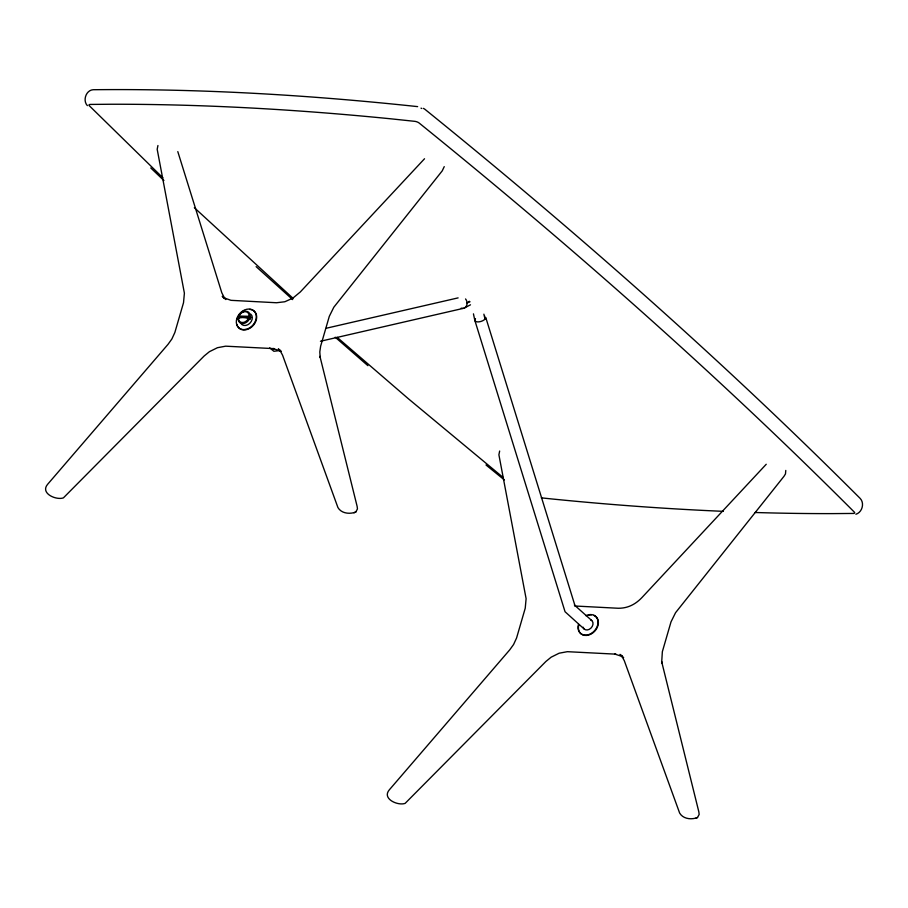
<?xml version="1.0" encoding="UTF-8"?>
<svg xmlns="http://www.w3.org/2000/svg" width="908" height="908" viewBox="0 0 908 908"><rect width="100%" height="100%" fill="white"/><g stroke="black" fill="none" stroke-linecap="round" stroke-linejoin="round"><path stroke-width="1.36" d="M250.778 317.312L250.154 316.098A6.833 5.266 -48.2 0 0 245.943 311.228A6.833 5.266 -48.2 0 0 239.076 315.519L239.564 316.722L250.778 317.312L250.188 319.366C247.396 317.471 240.098 316.733 238.146 318.708A6.833 5.266 -48.2 0 0 242.357 323.577A6.833 5.266 -48.2 0 0 249.235 319.287L249.462 318.719M444.239 166.629L442.253 170.829L333.826 307.222L329.298 316.359L320.637 346.186L319.798 351.929L320.206 357.411L357.139 506.414L357.446 508.923L355.8 512.01C349.852 514.405 341.419 513.599 337.924 507.549L282.592 355.221L280.005 350.443L280.742 351.441L278.336 348.888L281.026 351.294M238.577 317.857L238.588 319.593A6.061 4.676 -48.2 0 0 247.407 320.047L248.417 318.368M239.167 315.791L240.177 314.111A6.061 4.676 -48.2 0 1 248.996 314.565L249.008 316.302L238.838 316.075M239.133 317.743L239.564 316.722M157.935 145.518L157.186 149.298L184.392 293.171L183.518 302.716L174.847 332.532L171.862 339.013L168.003 344.37L47.602 484.339C39.918 493.305 56.137 500.478 63.401 497.879L204.164 355.981L209.442 351.668L217.443 347.707L225.649 346.175L274.216 348.649L273.115 348.559L280.538 351.021M499.65 451.026L498.901 454.806L526.107 598.667L525.233 608.212L516.561 638.04L513.576 644.51L509.717 649.867L389.316 789.846C381.632 798.813 397.852 805.975 405.116 803.387L545.878 661.489L551.156 657.176L559.158 653.204L567.364 651.683L615.919 654.157L614.83 654.066L622.252 656.529M623.648 657.608L620.05 654.384L622.457 656.949L621.719 655.951L624.307 660.718L679.638 813.057C683.134 819.107 691.567 819.913 697.514 817.506L699.16 814.419L698.854 811.922L661.716 661.853L662.352 651.694L671.012 621.866L675.541 612.73L783.967 476.337L785.477 473.931L785.783 470.435M424.524 158.752L300.321 291.956L292.739 298.244M766.239 464.26L642.035 597.464C635.736 604.104 628.12 608.349 618.223 608.258L574.968 606.011M469.357 301.252L467.064 303.011L470.015 301.762M293.114 298.017L284.84 301.751L276.509 302.75L230.995 300.332L224.004 297.869L225.082 298.494L222.233 296.326L225.831 299.549M464.828 307.767L470.492 304.816M353.984 512.816L355.8 512.01M695.698 818.324L697.514 817.506M855.892 514.246C862.157 512.418 864.745 503.304 860.251 498.503C722.598 360.714 576.308 231.733 424.91 109.289L423.48 108.37M326.131 328.276L458.12 297.881M280.481 350.465L273.875 351.283L269.687 347.855M320.433 341.26L463.693 308.277M417.635 106.622C309.912 95.113 201.553 88.553 93.183 89.722C85.999 90.119 82.492 100.561 87.372 105.634M541.35 497.856L552.155 498.991A1568.059 526.004 16.2 0 0 723.381 511.34M249.008 316.302L250.063 316.665M502.953 477.313L408.452 398.816L337.118 337.299M485.996 464.975L504.36 479.912M335.222 337.209L367.91 365.674M591.71 620.505L574.401 605.023L575.025 605.784L485.984 318.197M584.343 629.165L565.048 611.731L474.975 320.83M292.512 297.824L194.335 207.694M256.124 266.623L292.682 299.606M162.827 177.741L89.154 105.589A3.791 1.271 16.2 0 1 90.119 104.431L110.64 104.25A1568.059 526.004 16.2 0 1 391.484 118.88L414.956 121.354A3.814 1.283 16.2 0 1 418.781 122.762L419.11 123C570.44 245.398 716.673 374.312 854.258 512.044L854.473 512.282A3.791 1.271 16.2 0 1 853.52 513.44L832.999 513.61A1568.059 526.004 16.2 0 1 755.127 512.498M150.751 167.946L163.905 180.51M224.594 298.244L221.813 292.796L177.798 151.613M483.885 314.157L485.054 319.094L484.531 315.768M473.443 313.839L474.771 320.161M465.543 298.948A5.686 4.733 77 0 1 466.508 305.792A5.686 4.733 77 0 1 461.219 308.141M250.733 314.134A6.833 5.266 -48.2 0 1 249.768 323.327A6.833 5.266 -48.2 0 1 240.983 323.486M249.666 309.356A11.384 8.785 -48.2 0 1 253.457 325.234A11.384 8.785 -48.2 0 1 236.897 324.372M237.113 319.151A11.384 8.785 -48.2 0 1 238.202 316.506M238.702 315.666A11.384 8.785 -48.2 0 1 239.882 314.077M240.552 313.339A11.384 8.785 -48.2 0 1 244.479 310.491M590.711 619.926A5.686 4.392 -48.2 0 1 590.904 628.166A5.686 4.392 -48.2 0 1 583.14 627.19M485.757 317.528A5.686 2.69 -17.2 0 1 478.891 321.863A5.686 2.69 -17.2 0 1 475.486 318.594M585.83 615.669A11.384 8.785 -48.2 0 1 598.031 621.787A11.384 8.785 -48.2 0 1 586.738 635.067A11.384 8.785 -48.2 0 1 578.464 624.341M593.753 615.34A11.384 8.785 -48.2 0 1 597.282 627.439A11.384 8.785 -48.2 0 1 584.57 635.373A11.384 8.785 -48.2 0 1 578.827 624.659M588.804 615.091A11.384 8.785 -48.2 0 1 591.38 614.864M421.028 108.165A3.814 1.283 16.2 0 1 421.8 108.495M320.218 357.355L320.002 356.345L320.206 357.411M661.921 662.919L661.716 661.853L661.921 662.919M245.898 329.4A11.384 8.785 -48.2 0 0 255.182 312.409A11.384 8.785 -48.2 0 0 237.851 316.188A11.384 8.785 -48.2 0 0 245.898 329.4"/></g></svg>
